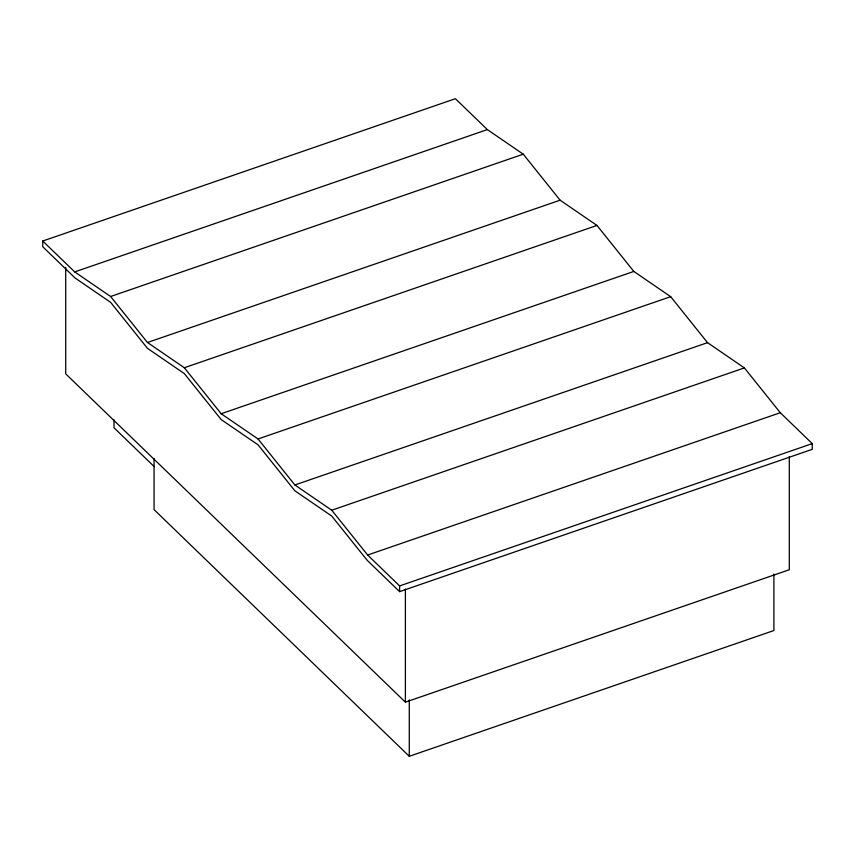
<?xml version="1.0" encoding="UTF-8"?>
<svg xmlns="http://www.w3.org/2000/svg" width="855" height="855" viewBox="0 0 855 855"><rect width="100%" height="100%" fill="white"/><g stroke="black" fill="none" stroke-linecap="round" stroke-linejoin="round"><path stroke-width="1.28" d="M42.75 241.025L455.384 98.71L487.35 129.597L523.249 154.189L560.111 200.188L596.961 225.431L633.822 271.43L670.673 296.674L707.523 342.663L744.384 367.907L780.294 412.719L812.25 443.617L812.25 449.335L399.616 591.649L367.255 560.378L331.751 516.057L294.89 490.813L258.039 444.814L221.178 419.581L184.327 373.582L147.466 348.338L110.616 302.339L75.101 278.025L42.75 246.753L42.75 241.025L74.706 271.911L110.616 296.503L147.466 342.502L184.327 367.746L221.178 413.735L258.039 438.978L294.89 484.977L331.751 510.221L367.65 555.034L399.616 585.921L399.616 591.649M74.706 271.911L487.35 129.597M110.616 296.503L523.249 154.189M147.466 342.502L560.111 200.188M184.327 367.746L596.961 225.431M221.178 413.735L633.822 271.43M258.039 438.978L670.673 296.674M294.89 484.977L707.523 342.663M331.751 510.221L744.384 367.907M367.65 555.034L780.294 412.719M399.616 585.921L812.25 443.617M65.707 267.391L65.707 373.849L405.398 702.158L789.293 569.751L789.293 456.645M154.06 458.419L154.06 509.623L409.278 756.29L773.893 630.541L773.893 574.079M154.328 466.734L114.004 427.767L114.004 419.891M409.278 699.828L409.278 756.29M405.398 589.042L405.398 702.158"/></g></svg>
